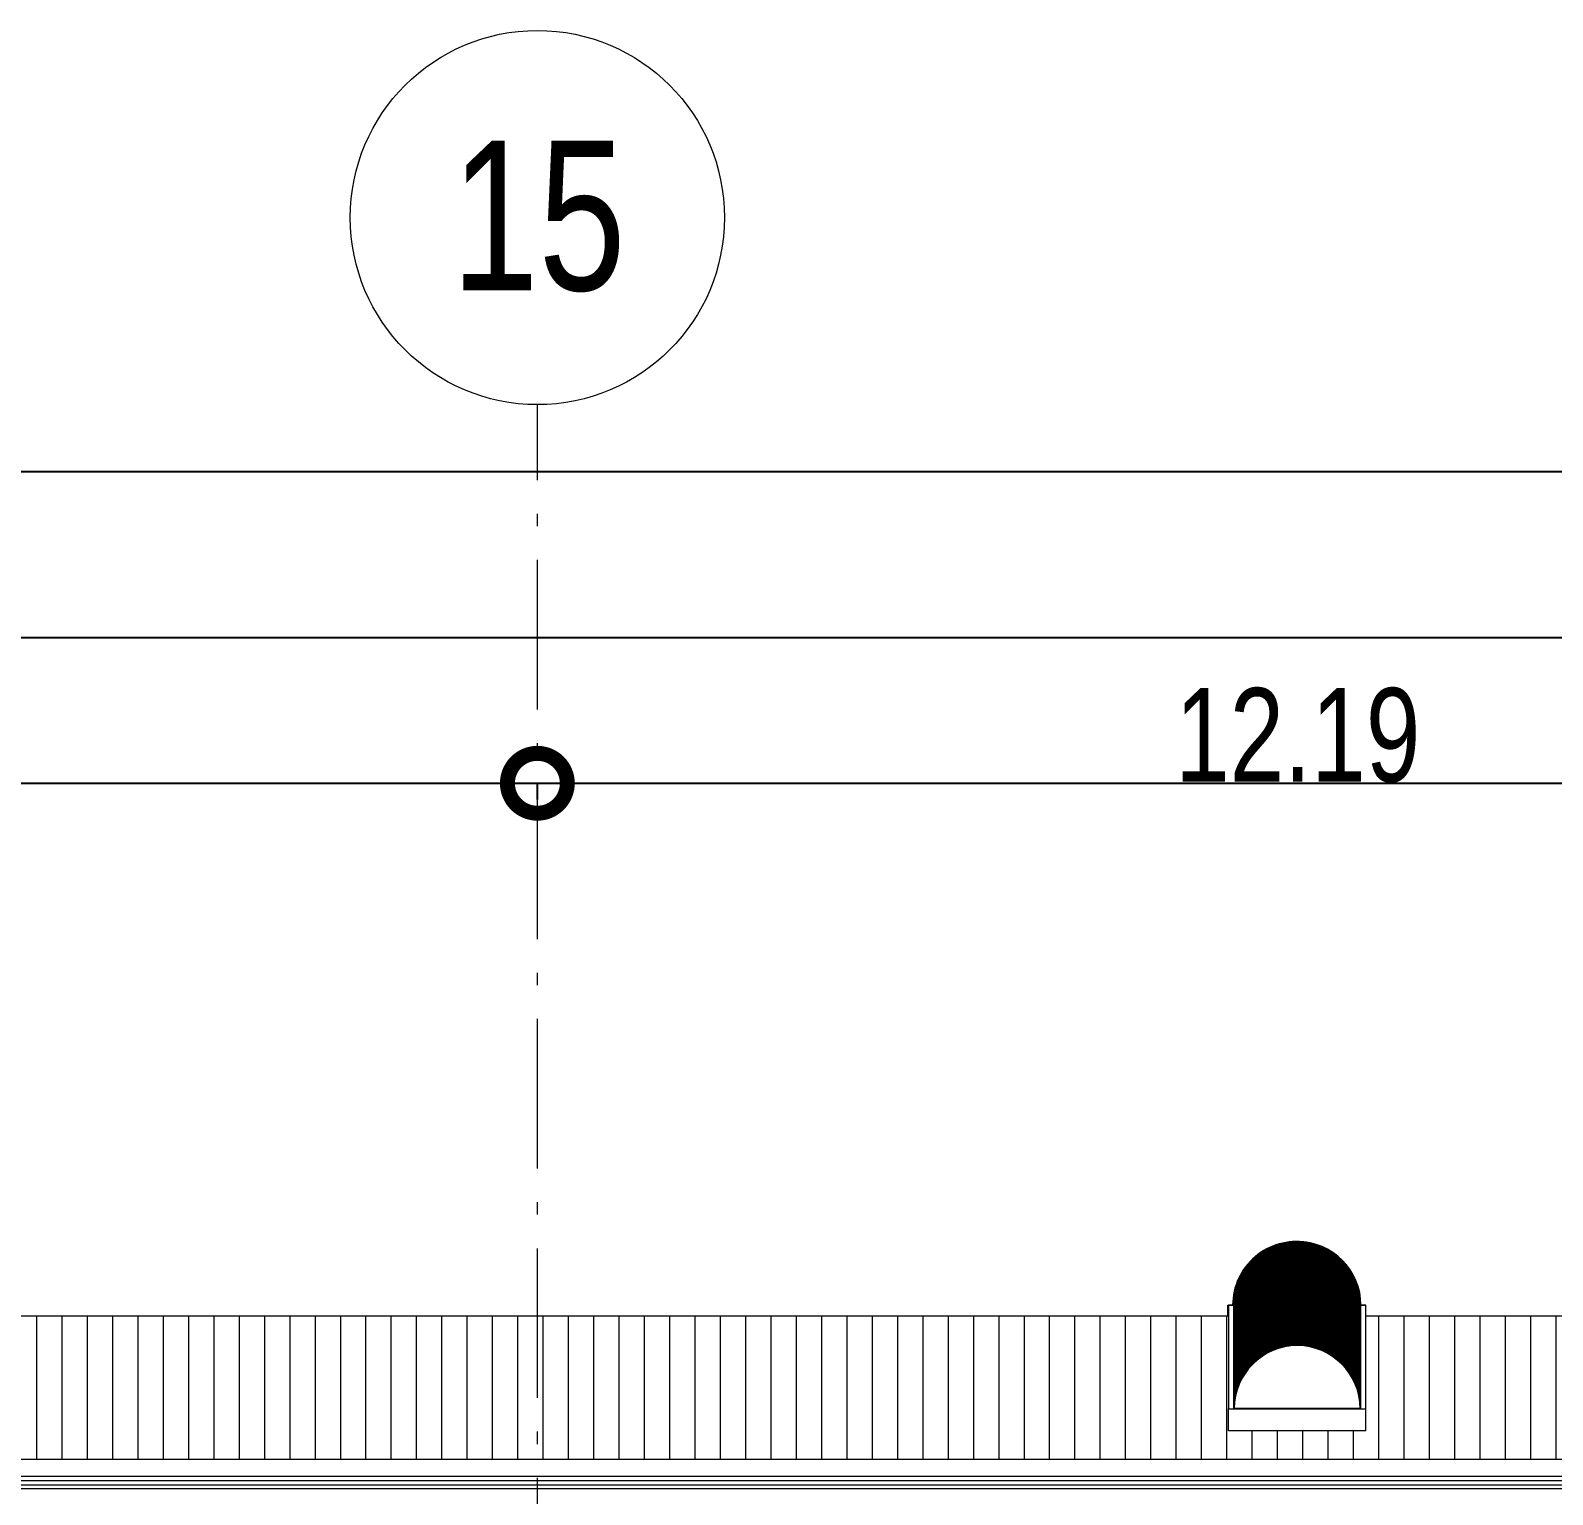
# Model space of a CAD drawing. Header units: metres. Extents: x -199 to 506, y -5 to 23.
# Drawn here: x 460.57 to 472.78, y 10.89 to 22.63 of the extents above; entities that cross this region are included whole.
import ezdxf

# ---------------------------------------------------------------- set-up
doc = ezdxf.new("R2010")
doc.units = ezdxf.units.M
doc.linetypes.add('01_Grid', pattern=[1.74, 1.2, -0.27, 0, -0.27])
for name, color, linetype, lineweight in [('03EJES-1', 1, '01_Grid', 5), ('04NOEJE', 2, 'Continuous', 18), ('04NOEJE-1', 2, 'Continuous', 5), ('14HATCH-1', 14, 'Continuous', 5), ('26VENT', 144, 'Continuous', 5), ('31COTAS', 1, 'Continuous', 5), ('53BAPS', 1, 'Continuous', 5), ('54ESTRUCTURA', 1, 'Continuous', 9)]:
    doc.layers.add(name, color=color, linetype=linetype, lineweight=lineweight)
doc.styles.add('Arial', font='arial.ttf', dxfattribs={"width": 0.75, "height": 1.2})
doc.styles.add('Arial_1', font='arial.ttf', dxfattribs={"width": 0.75, "height": 0.75})
doc.dimstyles.new('Standard_-_2_5mm_Arial_Transparent', dxfattribs={"dimscale": 0.3048, "dimtxt": 0.765195, "dimasz": 3.149606, "dimexe": 0, "dimexo": 0.984252, "dimgap": 0, "dimtad": 1, "dimrnd": 0.01, "dimzin": 0, "dimdsep": 46, "dimtxsty": 'Arial_1', "dimblk1": 'DOTSMALL', "dimblk2": 'DOTSMALL', "dimsah": 1, "dimcen": 0.09, "dimazin": 0, "dimtfac": 1, "dimtdec": 4, "dimtix": 1, "dimtmove": 0, "dimatfit": 3, "dimfxl": 1, "dimtvp": 1, "dimtolj": 1, "dimtzin": 0, "dimarcsym": 2})

# ---------------------------------------------------------------- blocks, each defined once
blk = doc.blocks.new('Skylight - Barrel Vault - 27_62x1_10 - Barrel Vault-V69-601rSouthElevEjeF Paint')
at = {"layer": '26VENT'}
for p, q in [((5.535, 12.406), (5.581, 12.406)), ((5.535, 12.317), (5.535, 12.406)), ((6.603, 12.406), (6.635, 12.406))]:
    blk.add_line(p, q, dxfattribs=at)
for major_axis, start_param, end_param in [((0.511, 0), 1.413717, 3.138944), ((0.505, 0), 2.356194, 3.138912), ((0.505, 0), 2.356194, 3.138912)]:
    blk.add_ellipse((6.085, 12.405), major_axis=major_axis, ratio=0.999547, start_param=start_param, end_param=end_param, dxfattribs=at)
blk = doc.blocks.new('Skylight - Barrel Vault - 27_62x1_10 - Barrel Vault-V90-601rSouthElevEjeF Paint')
at = {"layer": '26VENT'}
for p, q in [((164.077, 12.405), (164.038, 12.405)), ((164.038, 12.405), (164.038, 11.574)), ((164.077, 12.404), (164.077, 12.403)), ((164.077, 12.392), (164.077, 12.39)), ((164.077, 12.38), (164.077, 12.378)), ((164.077, 12.368), (164.077, 12.366)), ((164.077, 12.355), (164.077, 12.354)), ((164.077, 12.343), (164.077, 12.342)), ((164.077, 12.331), (164.077, 12.33)), ((164.083, 12.404), (164.083, 11.576)), ((165.093, 11.576), (165.093, 12.404)), ((165.138, 12.405), (165.099, 12.405)), ((165.099, 12.403), (165.099, 12.404)), ((165.099, 12.39), (165.099, 12.392)), ((165.099, 12.378), (165.099, 12.38)), ((165.099, 12.366), (165.099, 12.368)), ((165.099, 12.354), (165.099, 12.355)), ((165.099, 12.342), (165.099, 12.343)), ((165.099, 12.33), (165.099, 12.331)), ((165.138, 11.574), (165.138, 12.405)), ((164.077, 12.319), (164.077, 12.317)), ((164.077, 12.307), (164.077, 12.305)), ((164.077, 12.295), (164.077, 12.293)), ((164.077, 12.283), (164.077, 12.281)), ((164.077, 12.27), (164.077, 12.269)), ((164.077, 12.258), (164.077, 12.257)), ((164.077, 12.246), (164.077, 12.245)), ((164.077, 12.234), (164.077, 12.232)), ((164.077, 12.222), (164.077, 12.22)), ((164.077, 12.21), (164.077, 12.208)), ((165.099, 12.317), (165.099, 12.319)), ((165.099, 12.305), (165.099, 12.307)), ((165.099, 12.293), (165.099, 12.295)), ((165.099, 12.281), (165.099, 12.283)), ((165.099, 12.269), (165.099, 12.27)), ((165.099, 12.257), (165.099, 12.258)), ((165.099, 12.245), (165.099, 12.246)), ((165.099, 12.232), (165.099, 12.234)), ((165.099, 12.22), (165.099, 12.222)), ((165.099, 12.208), (165.099, 12.21)), ((164.077, 12.197), (164.077, 12.196)), ((164.077, 12.185), (164.077, 12.184)), ((164.077, 12.173), (164.077, 12.172)), ((164.077, 12.161), (164.077, 12.159)), ((164.077, 12.149), (164.077, 12.147)), ((164.077, 12.137), (164.077, 12.135)), ((164.077, 12.124), (164.077, 12.123)), ((164.077, 12.112), (164.077, 12.111)), ((164.077, 12.1), (164.077, 12.099)), ((164.077, 12.088), (164.077, 12.086)), ((165.099, 12.196), (165.099, 12.197)), ((165.099, 12.184), (165.099, 12.185)), ((165.099, 12.172), (165.099, 12.173)), ((165.099, 12.159), (165.099, 12.161)), ((165.099, 12.147), (165.099, 12.149)), ((165.099, 12.135), (165.099, 12.137)), ((165.099, 12.123), (165.099, 12.124)), ((165.099, 12.111), (165.099, 12.112)), ((165.099, 12.099), (165.099, 12.1)), ((165.099, 12.086), (165.099, 12.088)), ((164.077, 12.076), (164.077, 12.074)), ((164.077, 12.064), (164.077, 12.062)), ((164.077, 12.051), (164.077, 12.05)), ((164.077, 12.039), (164.077, 12.038)), ((164.077, 12.027), (164.077, 12.026)), ((164.077, 12.015), (164.077, 12.013)), ((164.077, 12.003), (164.077, 12.001)), ((164.077, 11.991), (164.077, 11.989)), ((164.077, 11.979), (164.077, 11.977)), ((164.077, 11.966), (164.077, 11.965)), ((165.099, 12.074), (165.099, 12.076)), ((165.099, 12.062), (165.099, 12.064)), ((165.099, 12.05), (165.099, 12.051)), ((165.099, 12.038), (165.099, 12.039)), ((165.099, 12.026), (165.099, 12.027)), ((165.099, 12.013), (165.099, 12.015)), ((165.099, 12.001), (165.099, 12.003)), ((165.099, 11.989), (165.099, 11.991)), ((165.099, 11.977), (165.099, 11.979)), ((165.099, 11.965), (165.099, 11.966)), ((164.077, 11.954), (164.077, 11.953)), ((164.077, 11.942), (164.077, 11.941)), ((164.077, 11.93), (164.077, 11.928)), ((164.077, 11.918), (164.077, 11.916)), ((164.077, 11.906), (164.077, 11.904)), ((164.077, 11.893), (164.077, 11.892)), ((164.077, 11.881), (164.077, 11.88)), ((164.077, 11.869), (164.077, 11.868)), ((164.077, 11.857), (164.077, 11.855)), ((164.077, 11.845), (164.077, 11.843)), ((165.099, 11.953), (165.099, 11.954)), ((165.099, 11.941), (165.099, 11.942)), ((165.099, 11.928), (165.099, 11.93)), ((165.099, 11.916), (165.099, 11.918)), ((165.099, 11.904), (165.099, 11.906)), ((165.099, 11.892), (165.099, 11.893)), ((165.099, 11.88), (165.099, 11.881)), ((165.099, 11.868), (165.099, 11.869)), ((165.099, 11.855), (165.099, 11.857)), ((165.099, 11.843), (165.099, 11.845)), ((164.077, 11.833), (164.077, 11.831)), ((164.077, 11.82), (164.077, 11.819)), ((164.077, 11.808), (164.077, 11.807)), ((164.077, 11.796), (164.077, 11.795)), ((164.077, 11.784), (164.077, 11.782)), ((164.077, 11.772), (164.077, 11.77)), ((164.077, 11.76), (164.077, 11.758)), ((164.077, 11.748), (164.077, 11.746)), ((164.077, 11.735), (164.077, 11.734)), ((164.077, 11.723), (164.077, 11.722)), ((165.099, 11.831), (165.099, 11.833)), ((165.099, 11.819), (165.099, 11.82)), ((165.099, 11.807), (165.099, 11.808)), ((165.099, 11.795), (165.099, 11.796)), ((165.099, 11.782), (165.099, 11.784)), ((165.099, 11.77), (165.099, 11.772)), ((165.099, 11.758), (165.099, 11.76)), ((165.099, 11.746), (165.099, 11.748)), ((165.099, 11.734), (165.099, 11.735)), ((165.099, 11.722), (165.099, 11.723)), ((164.077, 11.711), (164.077, 11.71)), ((164.077, 11.699), (164.077, 11.697)), ((164.077, 11.687), (164.077, 11.685)), ((164.077, 11.675), (164.077, 11.673)), ((164.077, 11.662), (164.077, 11.661)), ((164.077, 11.65), (164.077, 11.649)), ((164.077, 11.638), (164.077, 11.637)), ((164.077, 11.626), (164.077, 11.624)), ((164.077, 11.614), (164.077, 11.612)), ((164.077, 11.602), (164.077, 11.6)), ((165.099, 11.71), (165.099, 11.711)), ((165.099, 11.697), (165.099, 11.699)), ((165.099, 11.685), (165.099, 11.687)), ((165.099, 11.673), (165.099, 11.675)), ((165.099, 11.661), (165.099, 11.662)), ((165.099, 11.649), (165.099, 11.65)), ((165.099, 11.637), (165.099, 11.638)), ((165.099, 11.624), (165.099, 11.626)), ((165.099, 11.612), (165.099, 11.614)), ((165.099, 11.6), (165.099, 11.602)), ((164.038, 11.574), (165.138, 11.574)), ((164.038, 11.397), (164.038, 11.574)), ((164.077, 11.589), (164.077, 11.588)), ((164.077, 11.577), (164.077, 11.576)), ((164.083, 11.576), (164.077, 11.576)), ((164.588, 11.576), (164.083, 11.576)), ((165.093, 11.576), (164.588, 11.576)), ((165.099, 11.576), (165.093, 11.576)), ((165.099, 11.588), (165.099, 11.589)), ((165.099, 11.576), (165.099, 11.577)), ((165.138, 11.397), (165.138, 11.574)), ((165.138, 11.397), (164.038, 11.397))]:
    blk.add_line(p, q, dxfattribs=at)
for centre, major_axis, start_param, end_param in [((164.588, 12.403), (-0.511, 0), 3.141593, 6.283185), ((164.588, 12.392), (-0.511, 0), 3.141593, 6.283185), ((164.588, 12.39), (-0.511, 0), 3.141593, 6.283185), ((164.588, 12.404), (-0.511, 0), 3.141593, 6.283185), ((164.588, 12.378), (-0.511, 0), 3.141593, 6.283185), ((164.588, 12.368), (-0.511, 0), 3.141593, 6.283185), ((164.588, 12.366), (-0.511, 0), 3.141593, 6.283185), ((164.588, 12.38), (-0.511, 0), 3.141593, 6.283185), ((164.588, 12.354), (-0.511, 0), 3.141593, 6.283185), ((164.588, 12.343), (-0.511, 0), 3.141593, 6.283185), ((164.588, 12.342), (-0.511, 0), 3.141593, 6.283185), ((164.588, 12.355), (-0.511, 0), 3.141593, 6.283185), ((164.588, 12.33), (-0.511, 0), 3.141593, 6.283185), ((164.588, 12.319), (-0.511, 0), 3.141593, 6.283185), ((164.588, 12.317), (-0.511, 0), 3.141593, 6.283185), ((164.588, 12.331), (0.511, 0), 0.005665, 3.135928), ((164.588, 12.307), (-0.511, 0), 3.141593, 6.283185), ((164.588, 12.305), (-0.511, 0), 3.141593, 6.283185), ((164.588, 12.295), (-0.511, 0), 3.141593, 6.283185), ((164.588, 12.293), (-0.511, 0), 3.141593, 6.283185), ((164.588, 12.283), (-0.511, 0), 3.141593, 6.283185), ((164.588, 12.281), (-0.511, 0), 3.141593, 6.283185), ((164.588, 12.403), (0.505, 0), 0.616198, 2.525395), ((164.588, 12.39), (0.505, 0), 0.616198, 2.525395), ((164.588, 12.378), (0.505, 0), 0.616198, 2.525395), ((164.588, 12.366), (0.505, 0), 0.616198, 2.525395), ((164.588, 12.354), (0.505, 0), 0.616198, 2.525395), ((164.588, 12.342), (0.505, 0), 0.616198, 2.525395), ((164.588, 12.33), (0.505, 0), 0.616198, 2.525395), ((164.588, 12.317), (0.505, 0), 0.616198, 2.525395), ((164.588, 12.27), (-0.511, 0), 3.141593, 6.283185), ((164.588, 12.269), (-0.511, 0), 3.141593, 6.283185), ((164.588, 12.258), (-0.511, 0), 3.141593, 6.283185), ((164.588, 12.257), (-0.511, 0), 3.141593, 6.283185), ((164.588, 12.245), (-0.511, 0), 3.141593, 6.283185), ((164.588, 12.234), (-0.511, 0), 3.141593, 6.283185), ((164.588, 12.232), (-0.511, 0), 3.141593, 6.283185), ((164.588, 12.246), (-0.511, 0), 3.141593, 6.283185), ((164.588, 12.222), (-0.511, 0), 3.141593, 6.283185), ((164.588, 12.22), (-0.511, 0), 3.141593, 6.283185), ((164.588, 12.21), (-0.511, 0), 3.141593, 6.283185), ((164.588, 12.208), (-0.511, 0), 3.141593, 6.283185), ((164.588, 12.196), (-0.511, 0), 3.141593, 6.283185), ((164.588, 12.185), (-0.511, 0), 3.141593, 6.283185), ((164.588, 12.184), (-0.511, 0), 3.141593, 6.283185), ((164.588, 12.197), (0.511, 0), 0.004864, 3.136729), ((164.588, 12.172), (-0.511, 0), 3.141593, 6.283185), ((164.588, 12.161), (-0.511, 0), 3.141593, 6.283185), ((164.588, 12.159), (-0.511, 0), 3.141593, 6.283185), ((164.588, 12.305), (0.505, 0), 0.616198, 2.525395), ((164.588, 12.293), (0.505, 0), 0.616198, 2.525395), ((164.588, 12.281), (0.505, 0), 0.616198, 2.525395), ((164.588, 12.269), (0.505, 0), 0.616198, 2.525395), ((164.588, 12.257), (0.505, 0), 0.616198, 2.525395), ((164.588, 12.245), (0.505, 0), 0.616198, 2.525395), ((164.588, 12.232), (0.505, 0), 0.616198, 2.525395), ((164.588, 12.22), (0.505, 0), 0.616198, 2.525395), ((164.588, 12.208), (0.505, 0), 0.616198, 2.525395), ((164.588, 12.196), (0.505, 0), 0.616198, 2.525395), ((164.588, 12.173), (-0.511, 0), 3.141593, 6.283185), ((164.588, 12.149), (-0.511, 0), 3.141593, 6.283185), ((164.588, 12.147), (-0.511, 0), 3.141593, 6.283185), ((164.588, 12.137), (-0.511, 0), 3.141593, 6.283185), ((164.588, 12.135), (-0.511, 0), 3.141593, 6.283185), ((164.588, 12.123), (-0.511, 0), 3.141593, 6.283185), ((164.588, 12.112), (-0.511, 0), 3.141593, 6.283185), ((164.588, 12.111), (-0.511, 0), 3.141593, 6.283185), ((164.588, 12.124), (-0.511, 0), 3.141593, 6.283185), ((164.588, 12.1), (-0.511, 0), 3.141593, 6.283185), ((164.588, 12.099), (-0.511, 0), 3.141593, 6.283185), ((164.588, 12.088), (-0.511, 0), 3.141593, 6.283185), ((164.588, 12.086), (-0.511, 0), 3.141593, 6.283185), ((164.588, 12.076), (-0.511, 0), 3.141593, 6.283185), ((164.588, 12.074), (-0.511, 0), 3.141593, 6.283185), ((164.588, 12.062), (-0.511, 0), 3.141593, 6.283185), ((164.588, 12.051), (-0.511, 0), 3.141593, 6.283185), ((164.588, 12.05), (-0.511, 0), 3.141593, 6.283185), ((164.588, 12.064), (0.511, 0), 0.004063, 3.137529), ((164.588, 12.039), (-0.511, 0), 3.141593, 6.283185), ((164.588, 12.038), (-0.511, 0), 3.141593, 6.283185), ((164.588, 12.184), (0.505, 0), 0.616198, 2.525395), ((164.588, 12.172), (0.505, 0), 0.616198, 2.525395), ((164.588, 12.159), (0.505, 0), 0.616198, 2.525395), ((164.588, 12.147), (0.505, 0), 0.616198, 2.525395), ((164.588, 12.135), (0.505, 0), 0.616198, 2.525395), ((164.588, 12.123), (0.505, 0), 0.616198, 2.525395), ((164.588, 12.111), (0.505, 0), 0.616198, 2.525395), ((164.588, 12.099), (0.505, 0), 0.616198, 2.525395), ((164.588, 12.086), (0.505, 0), 0.616198, 2.525395), ((164.588, 12.074), (0.505, 0), 0.616198, 2.525395), ((164.588, 12.027), (-0.511, 0), 3.141593, 6.283185), ((164.588, 12.026), (-0.511, 0), 3.141593, 6.283185), ((164.588, 12.013), (-0.511, 0), 3.141593, 6.283185), ((164.588, 12.003), (-0.511, 0), 3.141593, 6.283185), ((164.588, 12.001), (-0.511, 0), 3.141593, 6.283185), ((164.588, 12.015), (-0.511, 0), 3.141593, 6.283185), ((164.588, 11.991), (-0.511, 0), 3.141593, 6.283185), ((164.588, 11.989), (-0.511, 0), 3.141593, 6.283185), ((164.588, 11.979), (-0.511, 0), 3.141593, 6.283185), ((164.588, 11.977), (-0.511, 0), 3.141593, 6.283185), ((164.588, 11.965), (-0.511, 0), 3.141593, 6.283185), ((164.588, 11.954), (-0.511, 0), 3.141593, 6.283185), ((164.588, 11.953), (-0.511, 0), 3.141593, 6.283185), ((164.588, 11.966), (-0.511, 0), 3.141593, 6.283185), ((164.588, 11.941), (-0.511, 0), 3.141593, 6.283185), ((164.588, 11.928), (-0.511, 0), 3.141593, 6.283185), ((164.588, 11.942), (-0.511, 0), 3.141593, 6.283185), ((164.588, 11.918), (-0.511, 0), 3.141593, 6.283185), ((164.588, 11.916), (-0.511, 0), 3.141593, 6.283185), ((164.588, 12.062), (0.505, 0), 0.616198, 2.525395), ((164.588, 12.05), (0.505, 0), 0.616198, 2.525395), ((164.588, 12.038), (0.505, 0), 0.616198, 2.525395), ((164.588, 12.026), (0.505, 0), 0.616198, 2.525395), ((164.588, 12.013), (0.505, 0), 0.616198, 2.525395), ((164.588, 12.001), (0.505, 0), 0.616198, 2.525395), ((164.588, 11.989), (0.505, 0), 0.616198, 2.525395), ((164.588, 11.977), (0.505, 0), 0.616198, 2.525395), ((164.588, 11.965), (0.505, 0), 0.616198, 2.525395), ((164.588, 11.953), (0.505, 0), 0.616198, 2.525395), ((164.588, 11.906), (0.511, 0), 0.785537, 2.356056), ((164.588, 11.93), (0.511, 0), 0.003263, 3.13833), ((164.588, 11.904), (-0.511, 0), 3.141593, 6.283185), ((164.588, 11.893), (-0.511, 0), 3.141593, 6.283185), ((164.588, 11.892), (-0.511, 0), 3.141593, 6.283185), ((164.588, 11.881), (-0.511, 0), 3.141593, 6.283185), ((164.588, 11.88), (-0.511, 0), 3.141593, 6.283185), ((164.588, 11.869), (-0.511, 0), 3.141593, 6.283185), ((164.588, 11.868), (-0.511, 0), 3.141593, 6.283185), ((164.588, 11.857), (-0.511, 0), 3.141593, 6.283185), ((164.588, 11.855), (-0.511, 0), 3.141593, 6.283185), ((164.588, 11.845), (-0.511, 0), 3.141593, 6.283185), ((164.588, 11.843), (-0.511, 0), 3.141593, 6.283185), ((164.588, 11.833), (-0.511, 0), 3.141593, 6.283185), ((164.588, 11.831), (-0.511, 0), 3.141593, 6.283185), ((164.588, 11.82), (-0.511, 0), 3.141593, 6.283185), ((164.588, 11.819), (-0.511, 0), 3.141593, 6.283185), ((164.588, 11.808), (-0.511, 0), 3.141593, 6.283185), ((164.588, 11.807), (-0.511, 0), 3.141593, 6.283185), ((164.588, 11.795), (-0.511, 0), 3.141593, 6.283185), ((164.588, 11.941), (0.505, 0), 0.616198, 2.525395), ((164.588, 11.928), (0.505, 0), 0.616198, 2.525395), ((164.588, 11.916), (0.505, 0), 0.616198, 2.525395), ((164.588, 11.904), (0.505, 0), 0.616198, 2.525395), ((164.588, 11.892), (0.505, 0), 0.616198, 2.525395), ((164.588, 11.88), (0.505, 0), 0.616198, 2.525395), ((164.588, 11.868), (0.505, 0), 0.616198, 2.525395), ((164.588, 11.855), (0.505, 0), 0.616198, 2.525395), ((164.588, 11.843), (0.505, 0), 0.616198, 2.525395), ((164.588, 11.831), (0.505, 0), 0.616198, 2.525395), ((164.588, 11.782), (-0.511, 0), 3.141593, 6.283185), ((164.588, 11.796), (0.511, 0), 0.002462, 3.139131), ((164.588, 11.772), (-0.511, 0), 3.141593, 6.283185), ((164.588, 11.77), (-0.511, 0), 3.141593, 6.283185), ((164.588, 11.784), (-0.511, 0), 3.141593, 6.283185), ((164.588, 11.758), (-0.511, 0), 3.141593, 6.283185), ((164.588, 11.748), (-0.511, 0), 3.141593, 6.283185), ((164.588, 11.746), (-0.511, 0), 3.141593, 6.283185), ((164.588, 11.76), (-0.511, 0), 3.141593, 6.283185), ((164.588, 11.734), (-0.511, 0), 3.141593, 6.283185), ((164.588, 11.906), (-0.511, 0), 5.497787, 6.283185), ((164.588, 11.723), (-0.511, 0), 3.141593, 6.283185), ((164.588, 11.722), (-0.511, 0), 3.141593, 6.283185), ((164.588, 11.735), (-0.511, 0), 3.141593, 6.283185), ((164.588, 11.71), (-0.511, 0), 3.141593, 6.283185), ((164.588, 11.699), (-0.511, 0), 3.141593, 6.283185), ((164.588, 11.697), (-0.511, 0), 3.141593, 6.283185), ((164.588, 11.711), (-0.511, 0), 3.141593, 6.283185), ((164.588, 11.687), (-0.511, 0), 3.141593, 6.283185), ((164.588, 11.675), (-0.511, 0), 3.141593, 6.283185), ((164.588, 11.673), (-0.511, 0), 3.141593, 6.283185), ((164.588, 11.685), (-0.511, 0), 3.141593, 6.061077), ((164.588, 11.819), (0.505, 0), 0.616198, 2.525395), ((164.588, 11.807), (0.505, 0), 0.616198, 2.525395), ((164.588, 11.795), (0.505, 0), 0.616198, 2.525395), ((164.588, 11.782), (0.505, 0), 0.616198, 2.525395), ((164.588, 11.77), (0.505, 0), 0.616198, 2.525395), ((164.588, 11.758), (0.505, 0), 0.616198, 2.525395), ((164.588, 11.746), (0.505, 0), 0.616198, 2.525395), ((164.588, 11.734), (0.505, 0), 0.616198, 2.525395), ((164.588, 11.722), (0.505, 0), 0.616198, 2.525395), ((164.588, 11.71), (0.505, 0), 0.616198, 2.525395), ((164.588, 11.906), (0.511, 0), 0, 0.785398), ((164.588, 11.662), (-0.511, 0), 3.141593, 6.283185), ((164.588, 11.661), (-0.511, 0), 3.141593, 6.283185), ((164.588, 11.65), (-0.511, 0), 3.141593, 6.283185), ((164.588, 11.649), (-0.511, 0), 3.141593, 6.283185), ((164.588, 11.638), (-0.511, 0), 3.141593, 6.283185), ((164.588, 11.637), (-0.511, 0), 3.141593, 6.283185), ((164.588, 11.626), (-0.511, 0), 3.141593, 6.283185), ((164.588, 11.624), (-0.511, 0), 3.141593, 6.283185), ((164.588, 11.614), (-0.511, 0), 3.141593, 6.283185), ((164.588, 11.612), (-0.511, 0), 3.141593, 6.283185), ((164.588, 11.6), (-0.511, 0), 3.141593, 6.283185), ((164.588, 11.589), (-0.511, 0), 3.141593, 6.283185), ((164.588, 11.588), (-0.511, 0), 3.141593, 6.283185), ((164.588, 11.602), (-0.511, 0), 3.141593, 6.283185), ((164.588, 11.577), (-0.511, 0), 3.141593, 6.283185), ((164.588, 11.576), (-0.511, 0), 3.141593, 6.283185), ((164.588, 11.697), (0.505, 0), 0.616198, 2.525395), ((164.588, 11.685), (0.505, 0), 0.616198, 2.525395), ((164.588, 11.673), (0.505, 0), 0.616198, 2.525395), ((164.588, 11.661), (0.505, 0), 0.616198, 2.525395), ((164.588, 11.649), (0.505, 0), 0.616198, 2.525395), ((164.588, 11.624), (0.505, 0), 0.616198, 2.525395), ((164.588, 11.612), (0.505, 0), 0.616198, 2.525395), ((164.588, 11.6), (0.505, 0), 0.616198, 2.525395), ((164.588, 11.588), (0.505, 0), 0.616198, 2.525395), ((164.588, 11.637), (0.505, 0), 0.624084, 2.517509), ((164.588, 11.576), (-0.505, 0), 3.141593, 6.283185), ((164.588, 11.576), (-0.505, 0), 3.141593, 6.283185), ((164.588, 11.685), (0.511, 0), 2.919487, 3.141593)]:
    blk.add_ellipse(centre, major_axis=major_axis, ratio=0.999547, start_param=start_param, end_param=end_param, dxfattribs=at)
blk = doc.blocks.new('Grid - Standard-4449989-601rSouthElevEjeF Paint')
at = {"layer": '04NOEJE'}
blk.add_circle((0, 21.126), 1.5, dxfattribs=at)
blk = doc.blocks.new('_DotSmall')
at = {"color": 0, "linetype": 'ByBlock', "const_width": 0.5}
blk.add_lwpolyline([(-0.0625, 0, 1), (0.0625, 0, 1)], format="xyb", close=True, dxfattribs=at)
blk = doc.blocks.new('DIMBLOCK33-601rSouthElevEjeF Paint')
at = {"layer": '31COTAS', "color": 0, "lineweight": -2, "transparency": 16777216}
for p, q in [((293.95, 18.96), (293.95, 19.09)), ((293.95, 19.09), (501.214, 19.09)), ((501.214, 16.595), (501.214, 19.09))]:
    blk.add_line(p, q, dxfattribs=at)
at = {"layer": 'Defpoints', "color": 0, "transparency": 16777216}
for p in [(293.95, 19.26), (501.214, 19.09), (501.214, 16.295)]:
    blk.add_point(p, dxfattribs=at)
at = {"layer": '31COTAS', "color": 0, "lineweight": -2, "transparency": 16777216, "xscale": 0.9599999999999999, "yscale": 0.9599999999999999, "zscale": 0.9599999999999999, "rotation": 180}
blk.add_blockref('_DotSmall', (293.95, 19.09), dxfattribs=at)
at = {"layer": '31COTAS', "color": 0, "lineweight": -2, "transparency": 16777216, "xscale": 0.9599999999999999, "yscale": 0.9599999999999999, "zscale": 0.9599999999999999}
blk.add_blockref('_DotSmall', (501.214, 19.09), dxfattribs=at)
at = {"layer": '31COTAS', "color": 0, "transparency": 16777216, "insert": (397.582, 19.473), "char_height": 0.75, "width": 2.79708, "attachment_point": 5, "style": 'Arial_1'}
blk.add_mtext('\\A1;207.26', dxfattribs=at)
blk = doc.blocks.new('DIMBLOCK47-601rSouthElevEjeF Paint')
at = {"layer": '31COTAS', "color": 0, "lineweight": -2, "transparency": 16777216}
for p, q in [((452.446, 16.46), (452.446, 16.59)), ((452.446, 16.59), (464.638, 16.59)), ((464.638, 16.46), (464.638, 16.59))]:
    blk.add_line(p, q, dxfattribs=at)
at = {"layer": 'Defpoints', "color": 0, "transparency": 16777216}
for p in [(452.446, 16.76), (464.638, 16.76), (464.638, 16.59)]:
    blk.add_point(p, dxfattribs=at)
at = {"layer": '31COTAS', "color": 0, "lineweight": -2, "transparency": 16777216, "xscale": 0.9599999999999999, "yscale": 0.9599999999999999, "zscale": 0.9599999999999999, "rotation": 180}
blk.add_blockref('_DotSmall', (452.446, 16.59), dxfattribs=at)
at = {"layer": '31COTAS', "color": 0, "lineweight": -2, "transparency": 16777216, "xscale": 0.9599999999999999, "yscale": 0.9599999999999999, "zscale": 0.9599999999999999}
blk.add_blockref('_DotSmall', (464.638, 16.59), dxfattribs=at)
at = {"layer": '31COTAS', "color": 0, "transparency": 16777216, "insert": (458.542, 16.973), "char_height": 0.75, "width": 2.28852, "attachment_point": 5, "style": 'Arial_1'}
blk.add_mtext('\\A1;12.19', dxfattribs=at)
blk = doc.blocks.new('DIMBLOCK48-601rSouthElevEjeF Paint')
at = {"layer": '31COTAS', "color": 0, "lineweight": -2, "transparency": 16777216}
for p, q in [((464.638, 16.46), (464.638, 16.59)), ((464.638, 16.59), (476.83, 16.59)), ((476.83, 16.46), (476.83, 16.59))]:
    blk.add_line(p, q, dxfattribs=at)
at = {"layer": 'Defpoints', "color": 0, "transparency": 16777216}
for p in [(464.638, 16.76), (476.83, 16.76), (476.83, 16.59)]:
    blk.add_point(p, dxfattribs=at)
at = {"layer": '31COTAS', "color": 0, "lineweight": -2, "transparency": 16777216, "xscale": 0.9599999999999999, "yscale": 0.9599999999999999, "zscale": 0.9599999999999999, "rotation": 180}
blk.add_blockref('_DotSmall', (464.638, 16.59), dxfattribs=at)
at = {"layer": '31COTAS', "color": 0, "lineweight": -2, "transparency": 16777216, "xscale": 0.9599999999999999, "yscale": 0.9599999999999999, "zscale": 0.9599999999999999}
blk.add_blockref('_DotSmall', (476.83, 16.59), dxfattribs=at)
at = {"layer": '31COTAS', "color": 0, "transparency": 16777216, "insert": (470.734, 16.973), "char_height": 0.75, "width": 2.28852, "attachment_point": 5, "style": 'Arial_1'}
blk.add_mtext('\\A1;12.19', dxfattribs=at)
blk = doc.blocks.new('DIMBLOCK51-601rSouthElevEjeF Paint')
at = {"layer": '31COTAS', "color": 0, "lineweight": -2, "transparency": 16777216}
for p, q in [((391.486, 17.629), (391.486, 17.759)), ((391.486, 17.759), (501.214, 17.759)), ((501.214, 17.629), (501.214, 17.759))]:
    blk.add_line(p, q, dxfattribs=at)
at = {"layer": 'Defpoints', "color": 0, "transparency": 16777216}
for p in [(391.486, 17.929), (501.214, 17.929), (501.214, 17.759)]:
    blk.add_point(p, dxfattribs=at)
at = {"layer": '31COTAS', "color": 0, "lineweight": -2, "transparency": 16777216, "xscale": 0.9599999999999999, "yscale": 0.9599999999999999, "zscale": 0.9599999999999999, "rotation": 180}
blk.add_blockref('_DotSmall', (391.486, 17.759), dxfattribs=at)
at = {"layer": '31COTAS', "color": 0, "lineweight": -2, "transparency": 16777216, "xscale": 0.9599999999999999, "yscale": 0.9599999999999999, "zscale": 0.9599999999999999}
blk.add_blockref('_DotSmall', (501.214, 17.759), dxfattribs=at)
at = {"layer": '31COTAS', "color": 0, "transparency": 16777216, "insert": (446.35, 18.143), "char_height": 0.75, "width": 2.79708, "attachment_point": 5, "style": 'Arial_1'}
blk.add_mtext('\\A1;109.73', dxfattribs=at)

msp = doc.modelspace()

# ---------------------------------------------------------------- hatches: boundary and pattern name
at = {"layer": '14HATCH-1'}
h = msp.add_hatch(dxfattribs=at)
h.set_pattern_fill('FP_12', color=256, style=0, pattern_type=2)
h.set_pattern_definition([(90, (306.142, 13.003), (-0.203, 0), [])])
h.paths.add_polyline_path([(420.49, 11.17), (498.988, 11.17), (498.988, 12.202), (499.035, 12.202), (499.035, 12.158), (499.642, 12.158), (499.642, 12.202), (499.69, 12.202), (499.686, 11.17), (501.072, 11.17), (501.072, 12.317), (483.472, 12.317), (483.472, 11.397), (482.372, 11.398), (482.372, 12.317), (471.28, 12.317), (471.28, 11.397), (470.18, 11.398), (470.179, 12.317), (459.088, 12.317), (459.088, 11.397), (457.988, 11.399), (457.988, 12.317), (446.896, 12.317), (446.896, 11.397), (445.796, 11.398), (445.796, 12.317), (434.704, 12.317), (434.704, 11.397), (433.604, 11.398), (433.604, 12.317), (422.512, 12.317), (422.512, 11.397), (421.412, 11.398), (421.412, 12.317), (410.32, 12.317), (410.32, 11.397), (409.22, 11.398), (409.22, 12.317), (398.128, 12.317), (398.128, 11.397), (397.028, 11.398), (397.028, 12.317), (385.936, 12.317), (385.936, 11.397), (384.836, 11.398), (384.836, 12.317), (373.744, 12.317), (373.744, 11.397), (372.644, 11.398), (372.644, 12.317), (361.552, 12.317), (361.552, 11.397), (360.452, 11.398), (360.452, 12.317), (349.36, 12.317), (349.36, 11.397), (348.26, 11.398), (348.26, 12.317), (337.168, 12.317), (337.168, 11.397), (336.068, 11.398), (336.068, 12.317), (324.976, 12.317), (324.976, 11.397), (323.876, 11.398), (323.876, 12.317), (312.784, 12.317), (312.784, 11.397), (311.684, 11.398), (311.684, 12.317), (300.592, 12.317), (300.592, 11.397), (299.492, 11.397), (299.492, 12.317), (294.092, 12.317), (294.092, 11.17), (418.746, 11.17)])
h.paths.add_polyline_path([(499.642, 11.17), (499.642, 11.811), (499.594, 11.811), (499.594, 11.17)])
h.paths.add_polyline_path([(499.543, 11.17), (499.543, 11.811), (499.369, 11.811), (499.369, 11.17), (499.382, 11.17)])
h.paths.add_polyline_path([(499.305, 11.17), (499.305, 11.811), (499.131, 11.811), (499.131, 11.17)])
h.paths.add_polyline_path([(499.081, 11.17), (499.081, 11.811), (499.032, 11.811), (499.032, 11.17)])
h.paths.add_polyline_path([(499.431, 11.861), (499.543, 11.864), (499.543, 12.107), (499.369, 12.107), (499.369, 11.861), (499.382, 11.861)])
h.paths.add_polyline_path([(499.629, 11.861), (499.642, 11.864), (499.642, 12.107), (499.594, 12.107), (499.594, 11.861)])
h.paths.add_polyline_path([(499.243, 11.861), (499.305, 11.864), (499.305, 12.107), (499.131, 12.107), (499.131, 11.861), (499.184, 11.861)])
h.paths.add_polyline_path([(499.032, 11.861), (499.081, 11.864), (499.081, 12.107), (499.032, 12.107), (499.032, 11.864)])

# ---------------------------------------------------------------- linework, layer by layer
at = {"layer": '03EJES-1'}
msp.add_line((464.638, -1.219), (464.638, 19.626), dxfattribs=at)
at = {"layer": '53BAPS'}
for p, q in [((498.988, 11.032), (294.092, 11.032)), ((498.988, 10.997), (294.092, 10.997)), ((498.988, 10.963), (294.092, 10.963)), ((498.988, 10.932), (294.092, 10.932))]:
    msp.add_line(p, q, dxfattribs=at)
at = {"layer": '54ESTRUCTURA'}
for p, q in [((470.179, 12.317), (459.088, 12.317)), ((482.372, 12.317), (471.28, 12.317)), ((294.092, 11.17), (498.988, 11.17))]:
    msp.add_line(p, q, dxfattribs=at)

# ---------------------------------------------------------------- block references
at = {"layer": '04NOEJE'}
msp.add_blockref('Grid - Standard-4449989-601rSouthElevEjeF Paint', (464.638, 0), dxfattribs=at)
at = {"layer": '26VENT'}
for name, p in [('Skylight - Barrel Vault - 27_62x1_10 - Barrel Vault-V90-601rSouthElevEjeF Paint', (306.142, 0)), ('Skylight - Barrel Vault - 27_62x1_10 - Barrel Vault-V69-601rSouthElevEjeF Paint', (464.638, 0))]:
    msp.add_blockref(name, p, dxfattribs=at)

# ---------------------------------------------------------------- texts
at = {"layer": '04NOEJE-1', "insert": (463.948, 21.743), "char_height": 1.2, "width": 1.69557, "attachment_point": 1, "style": 'Arial'}
msp.add_mtext('15', dxfattribs=at)

# ---------------------------------------------------------------- dimensions: what is measured, and where the dimension line sits
at = {"layer": '31COTAS'}
for base, p1, p2, override, picture, middle in [((501.214, 19.09), (293.95, 19.26), (501.214, 16.295), {"dimpost": '<>', "dimfxl": 207.285212}, 'DIMBLOCK33-601rSouthElevEjeF Paint', (397.582, 19.473)), ((501.214, 17.759), (391.486, 17.929), (501.214, 17.929), {"dimpost": '<>', "dimfxl": 109.728}, 'DIMBLOCK51-601rSouthElevEjeF Paint', (446.35, 18.143)), ((464.638, 16.59), (452.446, 16.76), (464.638, 16.76), {"dimpost": '<>', "dimfxl": 12.192}, 'DIMBLOCK47-601rSouthElevEjeF Paint', (458.542, 16.973)), ((476.83, 16.59), (464.638, 16.76), (476.83, 16.76), {"dimpost": '<>', "dimfxl": 12.192}, 'DIMBLOCK48-601rSouthElevEjeF Paint', (470.734, 16.973))]:
    dim = msp.add_linear_dim(base=base, p1=p1, p2=p2, dimstyle='Standard_-_2_5mm_Arial_Transparent', override=override, dxfattribs=at)
    dim.commit()
    dim.dimension.update_dxf_attribs({"geometry": picture, "text_midpoint": middle})

doc.saveas('drawing.dxf')
